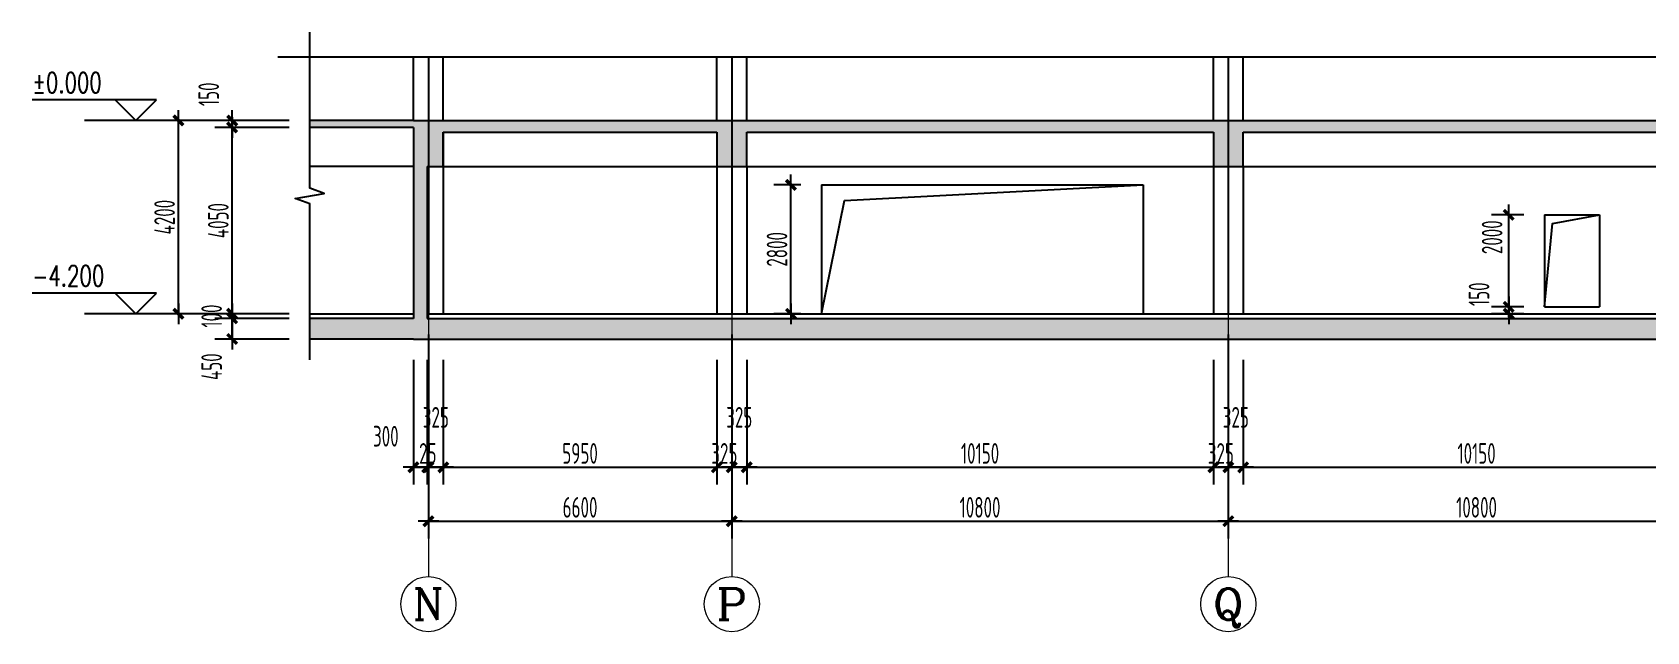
# Model space of a CAD drawing. Extents: x 1596194 to 1987057, y -212608 to 63160.
# Drawn here: x 1654696 to 1689812, y -142426 to -129399 of the extents above; entities that cross this region are included whole.
import ezdxf
from ezdxf.enums import TextEntityAlignment as Align

# ---------------------------------------------------------------- set-up
doc = ezdxf.new("R2010")
doc.units = 0
doc.header["$LTSCALE"] = 100
doc.header["$MEASUREMENT"] = 0
doc.layers.get('0').update_dxf_attribs({"linetype": 'CONTINUOUS'})
doc.layers.get('DEFPOINTS').update_dxf_attribs({"linetype": 'CONTINUOUS'})
doc.layers.add('AXIS', color=3, linetype='CONTINUOUS', lineweight=9)
for name, color, linetype in [('AXIS_TEXT', 7, 'CONTINUOUS'), ('COLUMN', 1, 'CONTINUOUS'), ('DOTE', 251, 'CONTINUOUS'), ('HA', 150, 'CONTINUOUS'), ('PUB_DIM', 3, 'CONTINUOUS'), ('PUB_TEXT', 30, 'CONTINUOUS'), ('WALL', 2, 'CONTINUOUS'), ('WINDOW', 4, 'CONTINUOUS')]:
    doc.layers.add(name, color=color, linetype=linetype)
doc.styles.add('_TCH_AXIS', font='COMPLEX.shx', dxfattribs={"width": 0.55})
doc.styles.add('_TCH_DIM', font='SIMPLEX', dxfattribs={"bigfont": 'GBCBIG'})
doc.styles.add('COMPLEX', font='COMPLEX.shx')
doc.styles.add('DIM_FONT', font='SYSZ.shx', dxfattribs={"width": 0.7, "bigfont": 'SYFS.shx'})
doc.dimstyles.new('DIMN150', dxfattribs={"dimscale": 1.5, "dimtxt": 300, "dimasz": 1, "dimexe": 250, "dimexo": 300, "dimgap": 30, "dimtad": 1, "dimdec": 0, "dimzin": 0, "dimdsep": 46, "dimtxsty": 'DIM_FONT', "dimblk": 'ARCHTICK', "dimcen": 0.09, "dimclrt": 7, "dimazin": 2, "dimtfac": 1, "dimtdec": 0, "dimtix": 1, "dimtmove": 2, "dimatfit": 3, "dimldrblk": 'DOT', "dimfxl": 0, "dimtolj": 1, "dimtzin": 0, "dimarcsym": 0})

# ---------------------------------------------------------------- blocks, each defined once
blk = doc.blocks.new('_archtick')
blk.add_line((-150, 0), (150, 0))
at = {"const_width": 50}
blk.add_lwpolyline([(-70, -70), (70, 70)], dxfattribs=at)
blk = doc.blocks.new('*D482')
at = {"layer": 'DEFPOINTS', "color": 0}
for p in [(1686810, -133366), (1687586, -133366), (1687586, -135366)]:
    blk.add_point(p, dxfattribs=at)
at = {"layer": 'PUB_DIM', "color": 0, "lineweight": -2}
for p, q in [((1687136, -133366), (1686435, -133366)), ((1686810, -135366), (1686810, -133366)), ((1687136, -135366), (1686435, -135366))]:
    blk.add_line(p, q, dxfattribs=at)
at = {"layer": 'PUB_DIM', "color": 0, "lineweight": -2, "xscale": 1.5, "yscale": 1.5, "zscale": 1.5}
for p, rotation in [((1686810, -133366), 90), ((1686810, -135366), 270)]:
    blk.add_blockref('_archtick', p, dxfattribs=dict(at, rotation=rotation))
at = {"layer": 'PUB_DIM', "color": 7, "insert": (1686450, -133852), "char_height": 450, "attachment_point": 5, "rotation": 90, "style": 'DIM_FONT'}
blk.add_mtext('\\A1;2000', dxfattribs=at)
blk = doc.blocks.new('_Dot')
at = {"color": 0, "linetype": 'ByBlock', "lineweight": -2}
blk.add_line((-0.5, 0), (-1, 0), dxfattribs=at)
at = {"color": 0, "linetype": 'ByBlock', "const_width": 0.5}
blk.add_lwpolyline([(-0.25, 0, 1), (0.25, 0, 1)], format="xyb", close=True, dxfattribs=at)
blk = doc.blocks.new('*D483')
at = {"layer": 'DEFPOINTS', "color": 0}
for p in [(1686810, -135366), (1687586, -135366), (1687586, -135516)]:
    blk.add_point(p, dxfattribs=at)
at = {"layer": 'PUB_DIM', "color": 0, "lineweight": -2}
for p, q in [((1687136, -135366), (1686435, -135366)), ((1687136, -135516), (1686435, -135516)), ((1686810, -135516), (1686810, -135366))]:
    blk.add_line(p, q, dxfattribs=at)
at = {"layer": 'PUB_DIM', "color": 0, "lineweight": -2, "xscale": 1.5, "yscale": 1.5, "zscale": 1.5}
for p, rotation in [((1686810, -135366), 90), ((1686810, -135516), 270)]:
    blk.add_blockref('_archtick', p, dxfattribs=dict(at, rotation=rotation))
at = {"layer": 'PUB_DIM', "color": 7, "insert": (1686165, -135091), "char_height": 450, "attachment_point": 5, "rotation": 90, "style": 'DIM_FONT'}
blk.add_mtext('\\A1;150', dxfattribs=at)
blk = doc.blocks.new('*D484')
at = {"layer": 'DEFPOINTS', "color": 0}
for p in [(1671198, -132716), (1671861, -132716), (1671861, -135516)]:
    blk.add_point(p, dxfattribs=at)
at = {"layer": 'PUB_DIM', "color": 0, "lineweight": -2}
for p, q in [((1671411, -132716), (1670823, -132716)), ((1671198, -135516), (1671198, -132716)), ((1671411, -135516), (1670823, -135516))]:
    blk.add_line(p, q, dxfattribs=at)
at = {"layer": 'PUB_DIM', "color": 0, "lineweight": -2, "xscale": 1.5, "yscale": 1.5, "zscale": 1.5}
for p, rotation in [((1671198, -132716), 90), ((1671198, -135516), 270)]:
    blk.add_blockref('_archtick', p, dxfattribs=dict(at, rotation=rotation))
at = {"layer": 'PUB_DIM', "color": 7, "insert": (1670895, -134116), "char_height": 450, "attachment_point": 5, "rotation": 90, "style": 'DIM_FONT'}
blk.add_mtext('\\A1;2800', dxfattribs=at)
blk = doc.blocks.new('*D1232')
at = {"layer": 'DEFPOINTS', "color": 0}
for p in [(1657875, -131316), (1660730, -131316), (1660730, -135516)]:
    blk.add_point(p, dxfattribs=at)
at = {"layer": 'PUB_DIM', "color": 0, "lineweight": -2}
for p, q in [((1660280, -131316), (1657500, -131316)), ((1657875, -135516), (1657875, -131316)), ((1660280, -135516), (1657500, -135516))]:
    blk.add_line(p, q, dxfattribs=at)
at = {"layer": 'PUB_DIM', "color": 0, "lineweight": -2, "xscale": 1.5, "yscale": 1.5, "zscale": 1.5}
for p, rotation in [((1657875, -131316), 90), ((1657875, -135516), 270)]:
    blk.add_blockref('_archtick', p, dxfattribs=dict(at, rotation=rotation))
at = {"layer": 'PUB_DIM', "color": 7, "insert": (1657573, -133416), "char_height": 450, "attachment_point": 5, "rotation": 90, "style": 'DIM_FONT'}
blk.add_mtext('\\A1;4200', dxfattribs=at)
blk = doc.blocks.new('*D1233')
at = {"layer": 'DEFPOINTS', "color": 0}
for p in [(1659044, -131316), (1660730, -131316), (1660730, -131466)]:
    blk.add_point(p, dxfattribs=at)
at = {"layer": 'PUB_DIM', "color": 0, "lineweight": -2}
for p, q in [((1660280, -131316), (1658669, -131316)), ((1659044, -131466), (1659044, -131316)), ((1660280, -131466), (1658669, -131466))]:
    blk.add_line(p, q, dxfattribs=at)
at = {"layer": 'PUB_DIM', "color": 0, "lineweight": -2, "xscale": 1.5, "yscale": 1.5, "zscale": 1.5}
for p, rotation in [((1659044, -131316), 90), ((1659044, -131466), 270)]:
    blk.add_blockref('_archtick', p, dxfattribs=dict(at, rotation=rotation))
at = {"layer": 'PUB_DIM', "color": 7, "insert": (1658534, -130746), "char_height": 450, "attachment_point": 5, "rotation": 90, "style": 'DIM_FONT'}
blk.add_mtext('\\A1;150', dxfattribs=at)
blk = doc.blocks.new('*D1234')
at = {"layer": 'DEFPOINTS', "color": 0}
for p in [(1659044, -131466), (1660730, -131466), (1660730, -135516)]:
    blk.add_point(p, dxfattribs=at)
at = {"layer": 'PUB_DIM', "color": 0, "lineweight": -2}
for p, q in [((1660280, -131466), (1658669, -131466)), ((1659044, -135516), (1659044, -131466)), ((1660280, -135516), (1658669, -135516))]:
    blk.add_line(p, q, dxfattribs=at)
at = {"layer": 'PUB_DIM', "color": 0, "lineweight": -2, "xscale": 1.5, "yscale": 1.5, "zscale": 1.5}
for p, rotation in [((1659044, -131466), 90), ((1659044, -135516), 270)]:
    blk.add_blockref('_archtick', p, dxfattribs=dict(at, rotation=rotation))
at = {"layer": 'PUB_DIM', "color": 7, "insert": (1658742, -133491), "char_height": 450, "attachment_point": 5, "rotation": 90, "style": 'DIM_FONT'}
blk.add_mtext('\\A1;4050', dxfattribs=at)
blk = doc.blocks.new('*D1235')
at = {"layer": 'DEFPOINTS', "color": 0}
for p in [(1659044, -135516), (1660730, -135516), (1660730, -135616)]:
    blk.add_point(p, dxfattribs=at)
at = {"layer": 'PUB_DIM', "color": 0, "lineweight": -2}
for p, q in [((1660280, -135516), (1658669, -135516)), ((1659044, -135616), (1659044, -135516)), ((1660280, -135616), (1658669, -135616))]:
    blk.add_line(p, q, dxfattribs=at)
at = {"layer": 'PUB_DIM', "color": 0, "lineweight": -2, "xscale": 1.5, "yscale": 1.5, "zscale": 1.5}
for p, rotation in [((1659044, -135516), 90), ((1659044, -135616), 270)]:
    blk.add_blockref('_archtick', p, dxfattribs=dict(at, rotation=rotation))
at = {"layer": 'PUB_DIM', "color": 7, "insert": (1658597, -135566), "char_height": 450, "attachment_point": 5, "rotation": 90, "style": 'DIM_FONT'}
blk.add_mtext('\\A1;100', dxfattribs=at)
blk = doc.blocks.new('*D1236')
at = {"layer": 'DEFPOINTS', "color": 0}
for p in [(1659044, -135616), (1660730, -135616), (1660730, -136066)]:
    blk.add_point(p, dxfattribs=at)
at = {"layer": 'PUB_DIM', "color": 0, "lineweight": -2}
for p, q in [((1660280, -135616), (1658669, -135616)), ((1659044, -136066), (1659044, -135616)), ((1660280, -136066), (1658669, -136066))]:
    blk.add_line(p, q, dxfattribs=at)
at = {"layer": 'PUB_DIM', "color": 0, "lineweight": -2, "xscale": 1.5, "yscale": 1.5, "zscale": 1.5}
for p, rotation in [((1659044, -135616), 90), ((1659044, -136066), 270)]:
    blk.add_blockref('_archtick', p, dxfattribs=dict(at, rotation=rotation))
at = {"layer": 'PUB_DIM', "color": 7, "insert": (1658597, -136666), "char_height": 450, "attachment_point": 5, "rotation": 90, "style": 'DIM_FONT'}
blk.add_mtext('\\A1;450', dxfattribs=at)
blk = doc.blocks.new('_AXISO')
blk.add_circle((0, 0), 0.5)
at = {"layer": 'AXIS_TEXT', "style": 'COMPLEX', "width": 1.041667}
blk.add_attdef('A', text='', height=0.56, dxfattribs=at).set_placement((-0.25, -0.28), (0.25, -0.28), align=Align.FIT)
blk = doc.blocks.new('*D1260')
at = {"layer": 'DEFPOINTS', "color": 0}
for p in [(1681036, -136066), (1691186, -136066), (1691186, -138853)]:
    blk.add_point(p, dxfattribs=at)
at = {"layer": 'PUB_DIM', "color": 0, "lineweight": -2}
for p, q in [((1681036, -136516), (1681036, -139228)), ((1691186, -136516), (1691186, -139228)), ((1681036, -138853), (1691186, -138853))]:
    blk.add_line(p, q, dxfattribs=at)
at = {"layer": 'PUB_DIM', "color": 0, "lineweight": -2, "xscale": 1.5, "yscale": 1.5, "zscale": 1.5, "rotation": 180}
blk.add_blockref('_archtick', (1681036, -138853), dxfattribs=at)
at = {"layer": 'PUB_DIM', "color": 0, "lineweight": -2, "xscale": 1.5, "yscale": 1.5, "zscale": 1.5}
blk.add_blockref('_archtick', (1691186, -138853), dxfattribs=at)
at = {"layer": 'PUB_DIM', "color": 7, "insert": (1686111, -138551), "char_height": 450, "attachment_point": 5, "style": 'DIM_FONT'}
blk.add_mtext('\\A1;10150', dxfattribs=at)
blk = doc.blocks.new('*D1261')
at = {"layer": 'DEFPOINTS', "color": 0}
for p in [(1680711, -136066), (1681036, -136066), (1681036, -138853)]:
    blk.add_point(p, dxfattribs=at)
at = {"layer": 'PUB_DIM', "color": 0, "lineweight": -2}
for p, q in [((1680711, -136516), (1680711, -139228)), ((1681036, -136516), (1681036, -139228)), ((1680711, -138853), (1681036, -138853))]:
    blk.add_line(p, q, dxfattribs=at)
at = {"layer": 'PUB_DIM', "color": 0, "lineweight": -2, "xscale": 1.5, "yscale": 1.5, "zscale": 1.5, "rotation": 180}
blk.add_blockref('_archtick', (1680711, -138853), dxfattribs=at)
at = {"layer": 'PUB_DIM', "color": 0, "lineweight": -2, "xscale": 1.5, "yscale": 1.5, "zscale": 1.5}
blk.add_blockref('_archtick', (1681036, -138853), dxfattribs=at)
at = {"layer": 'PUB_DIM', "color": 7, "insert": (1680874, -137766), "char_height": 450, "attachment_point": 5, "style": 'DIM_FONT'}
blk.add_mtext('\\A1;325', dxfattribs=at)
blk = doc.blocks.new('*D1262')
at = {"layer": 'DEFPOINTS', "color": 0}
for p in [(1680386, -136066), (1680711, -136066), (1680711, -138853)]:
    blk.add_point(p, dxfattribs=at)
at = {"layer": 'PUB_DIM', "color": 0, "lineweight": -2}
for p, q in [((1680386, -136516), (1680386, -139228)), ((1680711, -136516), (1680711, -139228)), ((1680386, -138853), (1680385, -138853)), ((1680386, -138853), (1680711, -138853)), ((1680711, -138853), (1680713, -138853))]:
    blk.add_line(p, q, dxfattribs=at)
at = {"layer": 'PUB_DIM', "color": 0, "lineweight": -2, "xscale": 1.5, "yscale": 1.5, "zscale": 1.5}
blk.add_blockref('_archtick', (1680386, -138853), dxfattribs=at)
at = {"layer": 'PUB_DIM', "color": 0, "lineweight": -2, "xscale": 1.5, "yscale": 1.5, "zscale": 1.5, "rotation": 180}
blk.add_blockref('_archtick', (1680711, -138853), dxfattribs=at)
at = {"layer": 'PUB_DIM', "color": 7, "insert": (1680549, -138551), "char_height": 450, "attachment_point": 5, "style": 'DIM_FONT'}
blk.add_mtext('\\A1;325', dxfattribs=at)
blk = doc.blocks.new('*D1263')
at = {"layer": 'DEFPOINTS', "color": 0}
for p in [(1670236, -136066), (1680386, -136066), (1680386, -138853)]:
    blk.add_point(p, dxfattribs=at)
at = {"layer": 'PUB_DIM', "color": 0, "lineweight": -2}
for p, q in [((1670236, -136516), (1670236, -139228)), ((1680386, -136516), (1680386, -139228)), ((1670236, -138853), (1680386, -138853))]:
    blk.add_line(p, q, dxfattribs=at)
at = {"layer": 'PUB_DIM', "color": 0, "lineweight": -2, "xscale": 1.5, "yscale": 1.5, "zscale": 1.5, "rotation": 180}
blk.add_blockref('_archtick', (1670236, -138853), dxfattribs=at)
at = {"layer": 'PUB_DIM', "color": 0, "lineweight": -2, "xscale": 1.5, "yscale": 1.5, "zscale": 1.5}
blk.add_blockref('_archtick', (1680386, -138853), dxfattribs=at)
at = {"layer": 'PUB_DIM', "color": 7, "insert": (1675311, -138551), "char_height": 450, "attachment_point": 5, "style": 'DIM_FONT'}
blk.add_mtext('\\A1;10150', dxfattribs=at)
blk = doc.blocks.new('*D1264')
at = {"layer": 'DEFPOINTS', "color": 0}
for p in [(1669911, -136066), (1670236, -136066), (1670236, -138853)]:
    blk.add_point(p, dxfattribs=at)
at = {"layer": 'PUB_DIM', "color": 0, "lineweight": -2}
for p, q in [((1669911, -136516), (1669911, -139228)), ((1670236, -136516), (1670236, -139228)), ((1669911, -138853), (1670236, -138853))]:
    blk.add_line(p, q, dxfattribs=at)
at = {"layer": 'PUB_DIM', "color": 0, "lineweight": -2, "xscale": 1.5, "yscale": 1.5, "zscale": 1.5, "rotation": 180}
blk.add_blockref('_archtick', (1669911, -138853), dxfattribs=at)
at = {"layer": 'PUB_DIM', "color": 0, "lineweight": -2, "xscale": 1.5, "yscale": 1.5, "zscale": 1.5}
blk.add_blockref('_archtick', (1670236, -138853), dxfattribs=at)
at = {"layer": 'PUB_DIM', "color": 7, "insert": (1670074, -137766), "char_height": 450, "attachment_point": 5, "style": 'DIM_FONT'}
blk.add_mtext('\\A1;325', dxfattribs=at)
blk = doc.blocks.new('*D1265')
at = {"layer": 'DEFPOINTS', "color": 0}
for p in [(1669586, -136066), (1669911, -136066), (1669911, -138853)]:
    blk.add_point(p, dxfattribs=at)
at = {"layer": 'PUB_DIM', "color": 0, "lineweight": -2}
for p, q in [((1669586, -136516), (1669586, -139228)), ((1669911, -136516), (1669911, -139228)), ((1669586, -138853), (1669585, -138853)), ((1669586, -138853), (1669911, -138853)), ((1669911, -138853), (1669913, -138853))]:
    blk.add_line(p, q, dxfattribs=at)
at = {"layer": 'PUB_DIM', "color": 0, "lineweight": -2, "xscale": 1.5, "yscale": 1.5, "zscale": 1.5}
blk.add_blockref('_archtick', (1669586, -138853), dxfattribs=at)
at = {"layer": 'PUB_DIM', "color": 0, "lineweight": -2, "xscale": 1.5, "yscale": 1.5, "zscale": 1.5, "rotation": 180}
blk.add_blockref('_archtick', (1669911, -138853), dxfattribs=at)
at = {"layer": 'PUB_DIM', "color": 7, "insert": (1669749, -138551), "char_height": 450, "attachment_point": 5, "style": 'DIM_FONT'}
blk.add_mtext('\\A1;325', dxfattribs=at)
blk = doc.blocks.new('*D1266')
at = {"layer": 'DEFPOINTS', "color": 0}
for p in [(1663636, -136066), (1669586, -136066), (1669586, -138853)]:
    blk.add_point(p, dxfattribs=at)
at = {"layer": 'PUB_DIM', "color": 0, "lineweight": -2}
for p, q in [((1663636, -136516), (1663636, -139228)), ((1669586, -136516), (1669586, -139228)), ((1663636, -138853), (1669586, -138853))]:
    blk.add_line(p, q, dxfattribs=at)
at = {"layer": 'PUB_DIM', "color": 0, "lineweight": -2, "xscale": 1.5, "yscale": 1.5, "zscale": 1.5, "rotation": 180}
blk.add_blockref('_archtick', (1663636, -138853), dxfattribs=at)
at = {"layer": 'PUB_DIM', "color": 0, "lineweight": -2, "xscale": 1.5, "yscale": 1.5, "zscale": 1.5}
blk.add_blockref('_archtick', (1669586, -138853), dxfattribs=at)
at = {"layer": 'PUB_DIM', "color": 7, "insert": (1666611, -138551), "char_height": 450, "attachment_point": 5, "style": 'DIM_FONT'}
blk.add_mtext('\\A1;5950', dxfattribs=at)
blk = doc.blocks.new('*D1267')
at = {"layer": 'DEFPOINTS', "color": 0}
for p in [(1663311, -136066), (1663636, -136066), (1663636, -138853)]:
    blk.add_point(p, dxfattribs=at)
at = {"layer": 'PUB_DIM', "color": 0, "lineweight": -2}
for p, q in [((1663311, -136516), (1663311, -139228)), ((1663636, -136516), (1663636, -139228)), ((1663311, -138853), (1663636, -138853))]:
    blk.add_line(p, q, dxfattribs=at)
at = {"layer": 'PUB_DIM', "color": 0, "lineweight": -2, "xscale": 1.5, "yscale": 1.5, "zscale": 1.5, "rotation": 180}
blk.add_blockref('_archtick', (1663311, -138853), dxfattribs=at)
at = {"layer": 'PUB_DIM', "color": 0, "lineweight": -2, "xscale": 1.5, "yscale": 1.5, "zscale": 1.5}
blk.add_blockref('_archtick', (1663636, -138853), dxfattribs=at)
at = {"layer": 'PUB_DIM', "color": 7, "insert": (1663474, -137766), "char_height": 450, "attachment_point": 5, "style": 'DIM_FONT'}
blk.add_mtext('\\A1;325', dxfattribs=at)
blk = doc.blocks.new('*D1268')
at = {"layer": 'DEFPOINTS', "color": 0}
for p in [(1663286, -136066), (1663311, -136066), (1663311, -138853)]:
    blk.add_point(p, dxfattribs=at)
at = {"layer": 'PUB_DIM', "color": 0, "lineweight": -2}
for p, q in [((1663286, -136516), (1663286, -139228)), ((1663311, -136516), (1663311, -139228)), ((1663286, -138853), (1663285, -138853)), ((1663286, -138853), (1663311, -138853)), ((1663311, -138853), (1663313, -138853))]:
    blk.add_line(p, q, dxfattribs=at)
at = {"layer": 'PUB_DIM', "color": 0, "lineweight": -2, "xscale": 1.5, "yscale": 1.5, "zscale": 1.5}
blk.add_blockref('_archtick', (1663286, -138853), dxfattribs=at)
at = {"layer": 'PUB_DIM', "color": 0, "lineweight": -2, "xscale": 1.5, "yscale": 1.5, "zscale": 1.5, "rotation": 180}
blk.add_blockref('_archtick', (1663311, -138853), dxfattribs=at)
at = {"layer": 'PUB_DIM', "color": 7, "insert": (1663299, -138551), "char_height": 450, "attachment_point": 5, "style": 'DIM_FONT'}
blk.add_mtext('\\A1;25', dxfattribs=at)
blk = doc.blocks.new('*D1269')
at = {"layer": 'DEFPOINTS', "color": 0}
for p in [(1662986, -136066), (1663286, -136066), (1663286, -138853)]:
    blk.add_point(p, dxfattribs=at)
at = {"layer": 'PUB_DIM', "color": 0, "lineweight": -2}
for p, q in [((1662986, -136516), (1662986, -139228)), ((1663286, -136516), (1663286, -139228)), ((1662986, -138853), (1663286, -138853))]:
    blk.add_line(p, q, dxfattribs=at)
at = {"layer": 'PUB_DIM', "color": 0, "lineweight": -2, "xscale": 1.5, "yscale": 1.5, "zscale": 1.5, "rotation": 180}
blk.add_blockref('_archtick', (1662986, -138853), dxfattribs=at)
at = {"layer": 'PUB_DIM', "color": 0, "lineweight": -2, "xscale": 1.5, "yscale": 1.5, "zscale": 1.5}
blk.add_blockref('_archtick', (1663286, -138853), dxfattribs=at)
at = {"layer": 'PUB_DIM', "color": 7, "insert": (1662386, -138178), "char_height": 450, "attachment_point": 5, "style": 'DIM_FONT'}
blk.add_mtext('\\A1;300', dxfattribs=at)
blk = doc.blocks.new('*D1270')
at = {"layer": 'DEFPOINTS', "color": 0}
for p in [(1663311, -135516), (1669911, -135516), (1669911, -140025)]:
    blk.add_point(p, dxfattribs=at)
at = {"layer": 'PUB_DIM', "color": 0, "lineweight": -2}
for p, q in [((1663311, -135966), (1663311, -140400)), ((1669911, -135966), (1669911, -140400)), ((1663311, -140025), (1669911, -140025))]:
    blk.add_line(p, q, dxfattribs=at)
at = {"layer": 'PUB_DIM', "color": 0, "lineweight": -2, "xscale": 1.5, "yscale": 1.5, "zscale": 1.5, "rotation": 180}
blk.add_blockref('_archtick', (1663311, -140025), dxfattribs=at)
at = {"layer": 'PUB_DIM', "color": 0, "lineweight": -2, "xscale": 1.5, "yscale": 1.5, "zscale": 1.5}
blk.add_blockref('_archtick', (1669911, -140025), dxfattribs=at)
at = {"layer": 'PUB_DIM', "color": 7, "insert": (1666611, -139723), "char_height": 450, "attachment_point": 5, "style": 'DIM_FONT'}
blk.add_mtext('\\A1;6600', dxfattribs=at)
blk = doc.blocks.new('*D1271')
at = {"layer": 'DEFPOINTS', "color": 0}
for p in [(1669911, -135516), (1680711, -135516), (1680711, -140025)]:
    blk.add_point(p, dxfattribs=at)
at = {"layer": 'PUB_DIM', "color": 0, "lineweight": -2}
for p, q in [((1669911, -135966), (1669911, -140400)), ((1680711, -135966), (1680711, -140400)), ((1669911, -140025), (1680711, -140025))]:
    blk.add_line(p, q, dxfattribs=at)
at = {"layer": 'PUB_DIM', "color": 0, "lineweight": -2, "xscale": 1.5, "yscale": 1.5, "zscale": 1.5, "rotation": 180}
blk.add_blockref('_archtick', (1669911, -140025), dxfattribs=at)
at = {"layer": 'PUB_DIM', "color": 0, "lineweight": -2, "xscale": 1.5, "yscale": 1.5, "zscale": 1.5}
blk.add_blockref('_archtick', (1680711, -140025), dxfattribs=at)
at = {"layer": 'PUB_DIM', "color": 7, "insert": (1675311, -139723), "char_height": 450, "attachment_point": 5, "style": 'DIM_FONT'}
blk.add_mtext('\\A1;10800', dxfattribs=at)
blk = doc.blocks.new('*D1272')
at = {"layer": 'DEFPOINTS', "color": 0}
for p in [(1680711, -135516), (1691511, -135516), (1691511, -140025)]:
    blk.add_point(p, dxfattribs=at)
at = {"layer": 'PUB_DIM', "color": 0, "lineweight": -2}
for p, q in [((1680711, -135966), (1680711, -140400)), ((1691511, -135966), (1691511, -140400)), ((1680711, -140025), (1691511, -140025))]:
    blk.add_line(p, q, dxfattribs=at)
at = {"layer": 'PUB_DIM', "color": 0, "lineweight": -2, "xscale": 1.5, "yscale": 1.5, "zscale": 1.5, "rotation": 180}
blk.add_blockref('_archtick', (1680711, -140025), dxfattribs=at)
at = {"layer": 'PUB_DIM', "color": 0, "lineweight": -2, "xscale": 1.5, "yscale": 1.5, "zscale": 1.5}
blk.add_blockref('_archtick', (1691511, -140025), dxfattribs=at)
at = {"layer": 'PUB_DIM', "color": 7, "insert": (1686111, -139723), "char_height": 450, "attachment_point": 5, "style": 'DIM_FONT'}
blk.add_mtext('\\A1;10800', dxfattribs=at)

msp = doc.modelspace()

# ---------------------------------------------------------------- hatches: boundary and pattern name
at = {"layer": 'HA'}
h = msp.add_hatch(dxfattribs=at)
h.set_pattern_fill('钢筋混凝土', color=256, scale=150, style=0)
h.set_pattern_definition([(45, (0, 0), (-265.16504, 265.16504), []), (50, (0, 0), (1075.89027, -94.1282), [112.5, -1237.5]), (355, (0, 0), (-208.127, 1128.2882), [90, -990]), (100.4514, (89.7, -7.8), (867.7641, 1034.1593), [95.6103, -1051.7132]), (46.1842, (0, 300), (1600.8616, -248.2785), [168.75, -1856.25]), (96.6356, (133.4, 279.3), (1401.994, 1461.1768), [143.4154, -1577.5695]), (351.1842, (0, 300), (1401.9929, 1461.1779), [135, -1485]), (21, (150, 225), (895.3606, -603.92834), [112.5, -1237.5]), (326, (150, 225), (364.973, 1087.7251), [90, -990]), (71.4514, (224.6, 174.7), (1260.33394, 483.79575), [95.6103, -1051.7132]), (37.5, (0, 0), (18.23978, 499.34078), [0, -978, 0, -1005, 0, -993.75]), (7.5, (0, 0), (394.6043, 591.61757), [0, -573, 0, -955.5, 0, -378.75]), (327.5, (-334.5, 0), (800.73365, -33.83231), [0, -375, 0, -1170, 0, -1552.5]), (317.5, (-484.5, 0), (874.77925, 150.15747), [0, -487.5, 0, -777, 0, -1102.5])])
h.paths.add_polyline_path([(1702636.155, -131315.582), (1662986.155, -131315.582), (1660730.314, -131315.582), (1660730.314, -131465.582), (1662986.155, -131465.582), (1662986.155, -135615.582), (1660730.314, -135615.582), (1660730.314, -136065.582), (1662986.155, -136065.582), (1727811.155, -136065.582), (1727811.155, -135615.582), (1727311.155, -135615.582), (1727311.155, -131415.582), (1727111.155, -131415.582), (1727111.155, -132665.582), (1703236.155, -132665.582), (1703236.155, -133065.582), (1702636.155, -133065.582)])
h.paths.add_polyline_path([(1701986.155, -133315.582), (1703486.155, -133315.582), (1703486.155, -132915.582), (1712886.155, -132915.582), (1712886.155, -133565.582), (1713536.155, -133565.582), (1713536.155, -132915.582), (1719686.155, -132915.582), (1719686.155, -133565.582), (1720336.155, -133565.582), (1720336.155, -132915.582), (1727011.155, -132915.582), (1727011.155, -135615.582), (1663286.155, -135615.582), (1663286.155, -132315.582), (1663636.155, -132315.582), (1663636.155, -131565.582), (1669586.155, -131565.582), (1669586.155, -132315.582), (1670236.155, -132315.582), (1670236.155, -131565.582), (1680386.155, -131565.582), (1680386.155, -132315.582), (1681036.155, -132315.582), (1681036.155, -131565.582), (1691186.155, -131565.582), (1691186.155, -132315.582), (1691836.155, -132315.582), (1691836.155, -131565.582), (1701986.155, -131565.582)], flags=16)

# ---------------------------------------------------------------- linework, layer by layer
at = {"layer": 'AXIS'}
for p, q in [((1663311.155, -135225.582), (1663311.155, -141225.582)), ((1669911.155, -135225.582), (1669911.155, -141225.582)), ((1680711.155, -135225.582), (1680711.155, -141225.582))]:
    msp.add_line(p, q, dxfattribs=at)
at = {"layer": 'COLUMN'}
for p, q in [((1662986.155, -131315.582), (1662986.155, -129931.695)), ((1663636.155, -131315.582), (1663636.155, -129931.695)), ((1669586.155, -131315.582), (1669586.155, -129931.695)), ((1670236.155, -131315.582), (1670236.155, -129931.695)), ((1680386.155, -131315.582), (1680386.155, -129931.695)), ((1681036.155, -131315.582), (1681036.155, -129931.695)), ((1663636.155, -131565.582), (1663636.155, -135515.582)), ((1669586.155, -132315.582), (1669586.155, -135515.582)), ((1670236.155, -132315.582), (1670236.155, -135515.582)), ((1680386.155, -132315.582), (1680386.155, -135515.582)), ((1681036.155, -132315.582), (1681036.155, -135515.582))]:
    msp.add_line(p, q, dxfattribs=at)
at = {"layer": 'DOTE'}
for p, q in [((1663311.155, -129931.695), (1663311.155, -135515.582)), ((1669911.155, -129931.695), (1669911.155, -135515.582)), ((1680711.155, -129931.695), (1680711.155, -135515.582))]:
    msp.add_line(p, q, dxfattribs=at)
at = {"layer": 'HA'}
msp.add_lwpolyline([(1660730.314, -136515.582), (1660730.314, -133125.955), (1660415.314, -133011.305), (1661045.314, -132900.219), (1660730.314, -132788.455), (1660730.314, -129398.829)], dxfattribs=at)
at = {"layer": 'PUB_DIM'}
for p, q in [((1657395.917, -130865.582), (1654695.917, -130865.582)), ((1656945.917, -131315.582), (1656495.917, -130865.582)), ((1656945.917, -131315.582), (1657395.917, -130865.582)), ((1657574.824, -131315.582), (1655828.973, -131315.582)), ((1657395.917, -135065.582), (1654695.917, -135065.582)), ((1656945.917, -135515.582), (1656495.917, -135065.582)), ((1656945.917, -135515.582), (1657395.917, -135065.582)), ((1657574.824, -135515.582), (1655828.973, -135515.582))]:
    msp.add_line(p, q, dxfattribs=at)
msp.add_lwpolyline([(1660037.205, -129931.695), (1694335.61, -129931.695), (1694450.26, -129616.695), (1694561.346, -130246.695), (1694673.11, -129931.695), (1728971.515, -129931.695)], dxfattribs=at)
at = {"layer": 'WALL'}
for p, q in [((1662986.155, -131315.582), (1660730.314, -131315.582)), ((1662986.155, -131315.582), (1702636.155, -131315.582)), ((1662986.155, -131465.582), (1660730.314, -131465.582)), ((1662986.155, -131465.582), (1662986.155, -135615.582)), ((1662986.155, -131565.582), (1662986.155, -132315.582)), ((1663636.155, -132315.582), (1663636.155, -131565.582)), ((1663636.155, -131565.582), (1669586.155, -131565.582)), ((1669586.155, -131565.582), (1669586.155, -132315.582)), ((1670236.155, -132315.582), (1670236.155, -131565.582)), ((1670236.155, -131565.582), (1680386.155, -131565.582)), ((1680386.155, -131565.582), (1680386.155, -132315.582)), ((1681036.155, -132315.582), (1681036.155, -131565.582)), ((1681036.155, -131565.582), (1691186.155, -131565.582)), ((1663286.155, -132315.582), (1663286.155, -135615.582)), ((1663286.155, -132315.582), (1663636.155, -132315.582)), ((1669586.155, -132315.582), (1670236.155, -132315.582)), ((1680386.155, -132315.582), (1681036.155, -132315.582)), ((1662986.155, -135615.582), (1660730.314, -135615.582)), ((1663286.155, -135615.582), (1727011.155, -135615.582)), ((1662986.155, -136065.582), (1660730.314, -136065.582)), ((1662986.155, -136065.582), (1727811.155, -136065.582))]:
    msp.add_line(p, q, dxfattribs=at)
at = {"layer": 'WINDOW'}
for p, q in [((1662986.155, -132315.582), (1660730.314, -132315.582)), ((1663636.155, -132315.582), (1701986.155, -132315.582)), ((1671861.155, -132715.582), (1678861.155, -132715.582)), ((1671861.155, -132715.582), (1671861.155, -135515.582)), ((1678861.155, -132715.582), (1678861.155, -135515.582)), ((1687586.155, -133365.582), (1687586.155, -135365.582)), ((1687586.155, -133365.582), (1688786.155, -133365.582)), ((1688786.155, -133365.582), (1688786.155, -135365.582)), ((1660730.314, -135515.582), (1662986.155, -135515.582)), ((1663286.155, -135515.582), (1727011.155, -135515.582)), ((1687586.155, -135365.582), (1688786.155, -135365.582))]:
    msp.add_line(p, q, dxfattribs=at)
for points in [[(1671861.155, -135515.582), (1672360.268, -133055.975), (1678861.155, -132715.582)], [(1687586.155, -135365.582), (1687760.511, -133554.226), (1688786.155, -133365.582)]]:
    msp.add_lwpolyline(points, dxfattribs=at)

# ---------------------------------------------------------------- block references
at = {"layer": 'AXIS'}
ref = msp.add_blockref('_AXISO', (1663311.155, -141825.582), dxfattribs=dict(at, xscale=1200, yscale=1200, zscale=1200))
ref.add_attrib('A', 'N', dxfattribs={"layer": 'AXIS_TEXT', "height": 678.823, "style": '_TCH_AXIS', "width": 1.105263}).set_placement((1662971.743, -142164.993), (1663650.566, -142164.993), align=Align.FIT)
ref = msp.add_blockref('_AXISO', (1669911.155, -141825.582), dxfattribs=dict(at, xscale=1200, yscale=1200, zscale=1200))
ref.add_attrib('A', 'P', dxfattribs={"layer": 'AXIS_TEXT', "height": 678.823, "style": '_TCH_AXIS', "width": 1.235294}).set_placement((1669571.743, -142164.993), (1670250.566, -142164.993), align=Align.FIT)
ref = msp.add_blockref('_AXISO', (1680711.155, -141825.582), dxfattribs=dict(at, xscale=1200, yscale=1200, zscale=1200))
ref.add_attrib('A', 'Q', dxfattribs={"layer": 'AXIS_TEXT', "height": 678.823, "style": '_TCH_AXIS', "width": 1.3125}).set_placement((1680371.743, -142164.993), (1681050.566, -142164.993), align=Align.FIT)

# ---------------------------------------------------------------- texts
at = {"layer": 'PUB_TEXT', "style": '_TCH_DIM', "width": 0.705882}
for s, p in [('%%P0.000', (1654695.917, -130715.582)), ('-4.200', (1654695.917, -134915.582))]:
    msp.add_text(s, height=446.25, dxfattribs=at).set_placement(p)

# ---------------------------------------------------------------- dimensions: what is measured, and where the dimension line sits
at = {"layer": 'PUB_DIM'}
for base, p1, p2, angle, picture, middle in [((1659043.969, -131315.582), (1660730.314, -131465.582), (1660730.314, -131315.582), 90, '*D1233', (1658533.582, -130745.582)), ((1686810.052, -133365.582), (1687586.155, -135365.582), (1687586.155, -133365.582), 90, '*D482', (1686450.052, -133851.6)), ((1686810.052, -135365.582), (1687586.155, -135515.582), (1687586.155, -135365.582), 90, '*D483', (1686165.052, -135090.998)), ((1659043.969, -135515.582), (1660730.314, -135615.582), (1660730.314, -135515.582), 90, '*D1235', (1658596.671, -135565.582)), ((1659043.969, -135615.582), (1660730.314, -136065.582), (1660730.314, -135615.582), 90, '*D1236', (1658596.671, -136665.582)), ((1663286.155, -138853.437), (1662986.155, -136065.582), (1663286.155, -136065.582), 0, '*D1269', (1662386.155, -138178.437)), ((1663636.155, -138853.437), (1663311.155, -136065.582), (1663636.155, -136065.582), 0, '*D1267', (1663473.655, -137765.937)), ((1670236.155, -138853.437), (1669911.155, -136065.582), (1670236.155, -136065.582), 0, '*D1264', (1670073.655, -137765.937)), ((1681036.155, -138853.437), (1680711.155, -136065.582), (1681036.155, -136065.582), 0, '*D1261', (1680873.655, -137765.937))]:
    dim = msp.add_linear_dim(base=base, p1=p1, p2=p2, angle=angle, dimstyle='DIMN150', dxfattribs=at)
    dim.commit()
    dim.dimension.update_dxf_attribs({"geometry": picture, "text_midpoint": middle, "dimtype": 129})
for p1, p2, distance, picture, middle in [((1660730.314, -135515.582), (1660730.314, -131315.582), 2855.489, '*D1232', (1657572.682, -133415.582)), ((1660730.314, -135515.582), (1660730.314, -131465.582), 1686.345, '*D1234', (1658741.826, -133490.582)), ((1671861.155, -135515.582), (1671861.155, -132715.582), 663.605, '*D484', (1670895.407, -134115.582)), ((1663311.155, -135515.582), (1669911.155, -135515.582), -4509.456, '*D1270', (1666611.155, -139722.895)), ((1669911.155, -135515.582), (1680711.155, -135515.582), -4509.456, '*D1271', (1675311.155, -139722.895)), ((1680711.155, -135515.582), (1691511.155, -135515.582), -4509.456, '*D1272', (1686111.155, -139722.895)), ((1663286.155, -136065.582), (1663311.155, -136065.582), -2787.855, '*D1268', (1663298.655, -138551.294)), ((1663636.155, -136065.582), (1669586.155, -136065.582), -2787.855, '*D1266', (1666611.155, -138551.294)), ((1669586.155, -136065.582), (1669911.155, -136065.582), -2787.855, '*D1265', (1669748.655, -138551.294)), ((1670236.155, -136065.582), (1680386.155, -136065.582), -2787.855, '*D1263', (1675311.155, -138551.294)), ((1680386.155, -136065.582), (1680711.155, -136065.582), -2787.855, '*D1262', (1680548.655, -138551.294)), ((1681036.155, -136065.582), (1691186.155, -136065.582), -2787.855, '*D1260', (1686111.155, -138551.294))]:
    dim = msp.add_aligned_dim(p1=p1, p2=p2, distance=distance, dimstyle='DIMN150', dxfattribs=at)
    dim.commit()
    dim.dimension.update_dxf_attribs({"geometry": picture, "text_midpoint": middle})

doc.saveas('drawing.dxf')
